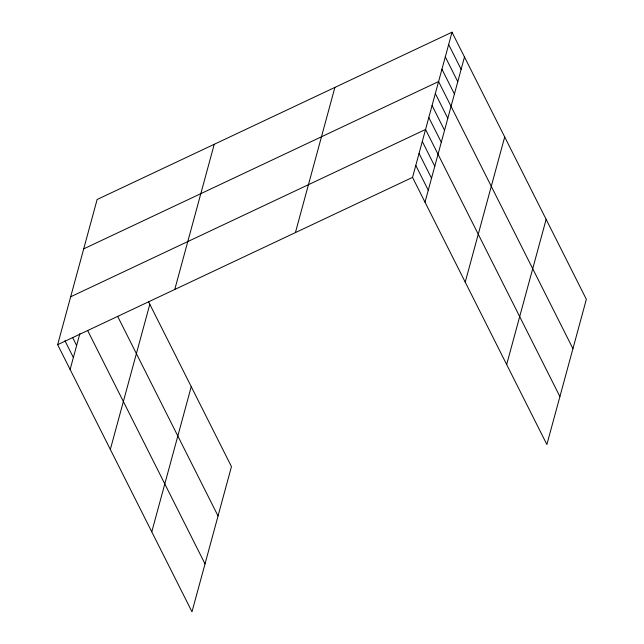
<?xml version="1.0" encoding="UTF-8"?>
<svg xmlns="http://www.w3.org/2000/svg" width="644" height="644" viewBox="0 0 644 644"><rect width="100%" height="100%" fill="white"/><g stroke="black" fill="none" stroke-linecap="round" stroke-linejoin="round"><path stroke-width="0.97" d="M148.466 301.601L231.462 466.618L191.993 611.8L57.646 344.685L97.123 199.503L452.008 32.2L586.354 299.315L546.877 444.497L412.538 177.382L452.008 32.2M70.115 369.487L79.888 333.552M110.333 449.448L149.81 304.266M174.757 289.478L214.235 144.296M151.775 531.839L191.244 386.65M295.419 232.597L334.896 87.407M425.008 202.184L464.485 56.994M465.226 282.144L504.703 136.963M506.659 364.536L546.136 219.346M83.696 248.866L438.588 81.563L572.935 348.678M70.671 296.779L425.563 129.476L559.902 396.583M57.646 344.685L412.538 177.382M448.659 44.541L461.128 69.335M445.302 56.881L457.771 81.675M441.945 69.222L454.414 94.016M435.328 93.541L447.805 118.335M432.076 105.519L444.545 130.313M428.815 117.498L441.293 142.292M422.303 141.455L434.772 166.249M419.051 153.425L431.52 178.227M415.791 165.403L428.26 190.205M117.619 316.309L218.042 515.981M87.616 330.461L205.017 563.886M72.619 337.561L76.628 345.53M64.907 340.676L73.376 357.509"/></g></svg>
